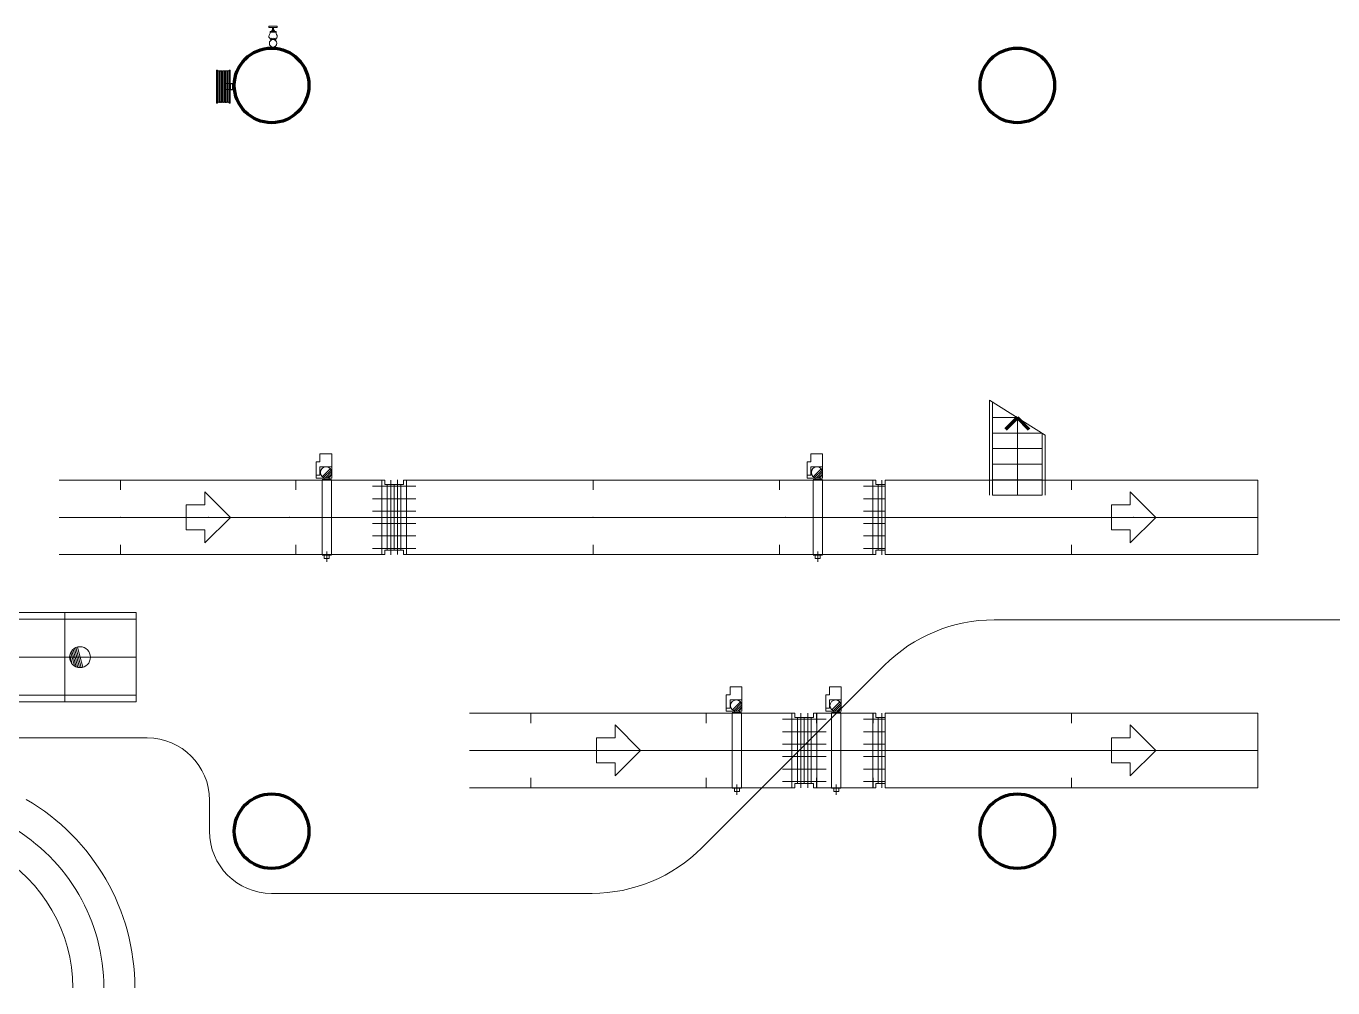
# Model space of a CAD drawing. Header units: metres. Extents: x 1807 to 3745, y 842 to 1968.
# Drawn here: x 3482.05 to 3503.08, y 1401.48 to 1416.95 of the extents above; entities that cross this region are included whole.
import ezdxf

# ---------------------------------------------------------------- set-up
doc = ezdxf.new("R2010")
doc.units = ezdxf.units.M
doc.header["$MEASUREMENT"] = 0
doc.linetypes.add('DGN1', pattern=[7.299439, 0, -7.299439])
doc.layers.add('Level 1', color=7, linetype='Continuous', lineweight=0)

msp = doc.modelspace()

# ---------------------------------------------------------------- linework, layer by layer
at = {"layer": 'Level 1', "color": 7, "linetype": 'Continuous', "lineweight": 0}
for p, q in [((3485.956, 1416.934), (3485.956, 1416.954)), ((3485.956, 1416.954), (3486.091, 1416.954)), ((3486.091, 1416.934), (3485.956, 1416.934)), ((3485.976, 1416.857), (3485.976, 1416.867)), ((3485.976, 1416.867), (3486.071, 1416.867)), ((3486.071, 1416.857), (3485.976, 1416.857)), ((3486.001, 1416.867), (3486.001, 1416.876)), ((3486.046, 1416.867), (3486.001, 1416.867)), ((3486.016, 1416.899), (3486.012, 1416.899)), ((3486.013, 1416.879), (3486.013, 1416.867)), ((3486.016, 1416.899), (3486.016, 1416.934)), ((3486.016, 1416.934), (3486.031, 1416.934)), ((3486.031, 1416.899), (3486.016, 1416.899)), ((3486.031, 1416.934), (3486.031, 1416.899)), ((3486.036, 1416.899), (3486.031, 1416.899)), ((3486.034, 1416.879), (3486.034, 1416.867)), ((3486.046, 1416.879), (3486.046, 1416.867)), ((3486.071, 1416.867), (3486.071, 1416.857)), ((3486.091, 1416.954), (3486.091, 1416.934)), ((3485.976, 1416.757), (3485.976, 1416.742)), ((3485.985, 1416.739), (3485.985, 1416.723)), ((3486.005, 1416.757), (3486.005, 1416.742)), ((3486.042, 1416.757), (3486.042, 1416.742)), ((3486.062, 1416.723), (3486.062, 1416.739)), ((3486.07, 1416.742), (3486.071, 1416.742)), ((3486.071, 1416.742), (3486.071, 1416.757)), ((3485.13, 1415.736), (3485.13, 1416.226)), ((3485.149, 1415.736), (3485.149, 1416.226)), ((3485.167, 1415.736), (3485.167, 1416.226)), ((3485.186, 1415.736), (3485.186, 1416.226)), ((3485.204, 1415.736), (3485.204, 1416.226)), ((3485.223, 1415.736), (3485.223, 1416.226)), ((3485.241, 1415.739), (3485.241, 1416.226)), ((3485.241, 1415.739), (3485.241, 1416.226)), ((3485.26, 1415.736), (3485.26, 1416.226)), ((3485.278, 1415.736), (3485.278, 1416.226)), ((3485.297, 1415.736), (3485.297, 1416.226)), ((3485.316, 1415.736), (3485.316, 1416.226)), ((3498, 1409.405), (3498, 1410.655)), ((3486.967, 1409.862), (3486.777, 1409.862)), ((3486.777, 1409.73), (3486.777, 1409.862)), ((3486.967, 1409.68), (3486.967, 1409.862)), ((3494.867, 1409.862), (3494.677, 1409.862)), ((3494.677, 1409.73), (3494.677, 1409.862)), ((3494.867, 1409.68), (3494.867, 1409.862)), ((3486.777, 1409.73), (3486.717, 1409.73)), ((3486.717, 1409.68), (3486.717, 1409.73)), ((3486.967, 1409.68), (3486.717, 1409.68)), ((3486.812, 1409.66), (3486.962, 1409.66)), ((3486.944, 1409.832), (3486.815, 1409.703)), ((3486.958, 1409.811), (3486.837, 1409.689)), ((3486.847, 1409.66), (3486.847, 1409.68)), ((3486.966, 1409.783), (3486.864, 1409.681)), ((3486.963, 1409.745), (3486.902, 1409.684)), ((3486.927, 1409.66), (3486.927, 1409.68)), ((3494.677, 1409.73), (3494.617, 1409.73)), ((3494.617, 1409.68), (3494.617, 1409.73)), ((3494.867, 1409.68), (3494.617, 1409.68)), ((3494.712, 1409.66), (3494.862, 1409.66)), ((3494.844, 1409.832), (3494.715, 1409.703)), ((3494.858, 1409.811), (3494.737, 1409.689)), ((3494.747, 1409.66), (3494.747, 1409.68)), ((3494.866, 1409.783), (3494.764, 1409.681)), ((3494.863, 1409.745), (3494.802, 1409.684)), ((3494.827, 1409.66), (3494.827, 1409.68)), ((3487.772, 1409.65), (3482.584, 1409.65)), ((3483.571, 1409.65), (3483.571, 1409.49)), ((3484.926, 1409.46), (3485.336, 1409.05)), ((3484.926, 1409.25), (3484.926, 1409.46)), ((3486.39, 1409.65), (3486.39, 1409.49)), ((3487.972, 1409.55), (3487.622, 1409.55)), ((3487.822, 1409.65), (3487.772, 1409.65)), ((3487.822, 1409.58), (3487.822, 1409.65)), ((3487.972, 1409.58), (3487.822, 1409.58)), ((3487.972, 1408.52), (3487.972, 1409.58)), ((3487.972, 1409.58), (3488.122, 1409.58)), ((3487.972, 1409.58), (3487.972, 1408.52)), ((3487.972, 1409.55), (3488.322, 1409.55)), ((3488.122, 1409.65), (3488.172, 1409.65)), ((3488.122, 1409.58), (3488.122, 1409.65)), ((3495.672, 1409.65), (3488.172, 1409.65)), ((3491.172, 1409.49), (3491.172, 1409.65)), ((3494.172, 1409.49), (3494.172, 1409.65)), ((3495.872, 1409.55), (3495.522, 1409.55)), ((3495.722, 1409.65), (3495.672, 1409.65)), ((3495.722, 1409.58), (3495.722, 1409.65)), ((3495.872, 1409.58), (3495.722, 1409.58)), ((3495.872, 1408.45), (3495.872, 1409.65)), ((3495.872, 1409.65), (3501.872, 1409.65)), ((3495.872, 1409.58), (3495.872, 1408.52)), ((3498.872, 1409.65), (3498.872, 1409.49)), ((3499.817, 1409.46), (3500.227, 1409.05)), ((3499.817, 1409.25), (3499.817, 1409.46)), ((3501.872, 1408.45), (3501.872, 1409.65)), ((3484.626, 1408.85), (3484.626, 1409.25)), ((3484.626, 1409.25), (3484.926, 1409.25)), ((3487.972, 1409.35), (3487.622, 1409.35)), ((3487.972, 1409.35), (3488.322, 1409.35)), ((3495.872, 1409.35), (3495.522, 1409.35)), ((3499.517, 1408.85), (3499.517, 1409.25)), ((3499.517, 1409.25), (3499.817, 1409.25)), ((3483.472, 1409.051), (3483.47, 1409.049)), ((3483.472, 1409.049), (3483.47, 1409.051)), ((3483.572, 1409.051), (3483.57, 1409.049)), ((3483.572, 1409.049), (3483.57, 1409.051)), ((3484.926, 1408.64), (3485.336, 1409.05)), ((3484.98, 1409.049), (3484.982, 1409.051)), ((3484.98, 1409.051), (3484.982, 1409.049)), ((3485.335, 1409.049), (3485.337, 1409.051)), ((3485.335, 1409.051), (3485.337, 1409.049)), ((3486.273, 1409.051), (3486.271, 1409.049)), ((3486.273, 1409.049), (3486.271, 1409.051)), ((3486.291, 1409.051), (3486.289, 1409.049)), ((3486.291, 1409.049), (3486.289, 1409.051)), ((3486.391, 1409.051), (3486.389, 1409.049)), ((3486.391, 1409.049), (3486.389, 1409.051)), ((3487.972, 1409.15), (3487.622, 1409.15)), ((3487.773, 1409.051), (3487.771, 1409.049)), ((3487.773, 1409.049), (3487.771, 1409.051)), ((3487.773, 1409.051), (3487.771, 1409.049)), ((3487.773, 1409.049), (3487.771, 1409.051)), ((3487.971, 1409.049), (3487.973, 1409.051)), ((3487.971, 1409.051), (3487.973, 1409.049)), ((3487.973, 1409.051), (3487.971, 1409.049)), ((3487.973, 1409.049), (3487.971, 1409.051)), ((3487.972, 1409.15), (3488.322, 1409.15)), ((3488.171, 1409.049), (3488.173, 1409.051)), ((3488.171, 1409.051), (3488.173, 1409.049)), ((3491.171, 1409.049), (3491.173, 1409.051)), ((3491.171, 1409.051), (3491.173, 1409.049)), ((3491.271, 1409.049), (3491.273, 1409.051)), ((3491.271, 1409.051), (3491.273, 1409.049)), ((3494.173, 1409.051), (3494.171, 1409.049)), ((3494.173, 1409.049), (3494.171, 1409.051)), ((3494.171, 1409.049), (3494.173, 1409.051)), ((3494.171, 1409.051), (3494.173, 1409.049)), ((3494.271, 1409.049), (3494.273, 1409.051)), ((3494.271, 1409.051), (3494.273, 1409.049)), ((3495.872, 1409.15), (3495.522, 1409.15)), ((3495.673, 1409.051), (3495.671, 1409.049)), ((3495.673, 1409.049), (3495.671, 1409.051)), ((3495.673, 1409.051), (3495.671, 1409.049)), ((3495.673, 1409.049), (3495.671, 1409.051)), ((3495.873, 1409.051), (3495.871, 1409.049)), ((3495.873, 1409.049), (3495.871, 1409.051)), ((3498.871, 1409.051), (3498.873, 1409.049)), ((3498.871, 1409.049), (3498.873, 1409.051)), ((3498.971, 1409.051), (3498.973, 1409.049)), ((3498.971, 1409.049), (3498.973, 1409.051)), ((3499.817, 1408.64), (3500.227, 1409.05)), ((3499.871, 1409.049), (3499.873, 1409.051)), ((3499.871, 1409.051), (3499.873, 1409.049)), ((3500.226, 1409.049), (3500.228, 1409.051)), ((3500.226, 1409.051), (3500.228, 1409.049)), ((3484.626, 1408.85), (3484.926, 1408.85)), ((3484.926, 1408.64), (3484.926, 1408.85)), ((3487.972, 1408.95), (3487.622, 1408.95)), ((3487.972, 1408.95), (3488.322, 1408.95)), ((3495.872, 1408.95), (3495.522, 1408.95)), ((3499.517, 1408.85), (3499.817, 1408.85)), ((3499.817, 1408.64), (3499.817, 1408.85)), ((3483.571, 1408.61), (3483.571, 1408.45)), ((3486.39, 1408.61), (3486.39, 1408.45)), ((3487.972, 1408.75), (3487.622, 1408.75)), ((3487.972, 1408.75), (3488.322, 1408.75)), ((3491.172, 1408.45), (3491.172, 1408.61)), ((3494.172, 1408.45), (3494.172, 1408.61)), ((3495.872, 1408.75), (3495.522, 1408.75)), ((3498.872, 1408.61), (3498.872, 1408.45)), ((3487.772, 1408.45), (3482.584, 1408.45)), ((3486.812, 1408.44), (3486.962, 1408.44)), ((3486.847, 1408.39), (3486.847, 1408.44)), ((3486.847, 1408.39), (3486.927, 1408.39)), ((3486.927, 1408.39), (3486.927, 1408.44)), ((3487.972, 1408.55), (3487.622, 1408.55)), ((3487.822, 1408.45), (3487.772, 1408.45)), ((3487.972, 1408.52), (3487.822, 1408.52)), ((3487.822, 1408.52), (3487.822, 1408.45)), ((3487.972, 1408.55), (3488.322, 1408.55)), ((3487.972, 1408.52), (3488.122, 1408.52)), ((3488.122, 1408.52), (3488.122, 1408.45)), ((3488.122, 1408.45), (3488.172, 1408.45)), ((3495.672, 1408.45), (3488.172, 1408.45)), ((3494.712, 1408.44), (3494.862, 1408.44)), ((3494.747, 1408.39), (3494.747, 1408.44)), ((3494.747, 1408.39), (3494.827, 1408.39)), ((3494.827, 1408.39), (3494.827, 1408.44)), ((3495.872, 1408.55), (3495.522, 1408.55)), ((3495.722, 1408.45), (3495.672, 1408.45)), ((3495.872, 1408.52), (3495.722, 1408.52)), ((3495.722, 1408.52), (3495.722, 1408.45)), ((3495.872, 1408.45), (3501.872, 1408.45)), ((3483.821, 1407.52), (3477.037, 1407.52)), ((3483.821, 1407.41), (3477.228, 1407.41)), ((3482.671, 1406.08), (3482.671, 1407.52)), ((3483.821, 1406.08), (3483.821, 1407.52)), ((3509.7, 1407.4), (3497.627, 1407.4)), ((3482.806, 1406.926), (3482.884, 1406.635)), ((3482.827, 1406.942), (3482.91, 1406.632)), ((3482.85, 1406.954), (3482.936, 1406.633)), ((3482.874, 1406.962), (3482.961, 1406.638)), ((3482.753, 1406.834), (3482.792, 1406.688)), ((3482.767, 1406.876), (3482.826, 1406.659)), ((3482.786, 1406.904), (3482.856, 1406.644)), ((3495.859, 1406.668), (3492.924, 1403.732)), ((3483.821, 1406.19), (3479.341, 1406.19)), ((3483.821, 1406.08), (3479.531, 1406.08)), ((3493.567, 1406.112), (3493.377, 1406.112)), ((3493.377, 1405.98), (3493.377, 1406.112)), ((3493.544, 1406.082), (3493.415, 1405.953)), ((3493.567, 1405.93), (3493.567, 1406.112)), ((3495.167, 1406.112), (3494.977, 1406.112)), ((3494.977, 1405.98), (3494.977, 1406.112)), ((3495.144, 1406.082), (3495.015, 1405.953)), ((3495.167, 1405.93), (3495.167, 1406.112)), ((3494.372, 1405.9), (3489.184, 1405.9)), ((3490.171, 1405.9), (3490.171, 1405.74)), ((3492.99, 1405.9), (3492.99, 1405.74)), ((3493.377, 1405.98), (3493.317, 1405.98)), ((3493.317, 1405.93), (3493.317, 1405.98)), ((3493.567, 1405.93), (3493.317, 1405.93)), ((3493.412, 1405.91), (3493.562, 1405.91)), ((3493.558, 1406.061), (3493.437, 1405.939)), ((3493.447, 1405.91), (3493.447, 1405.93)), ((3493.566, 1406.033), (3493.464, 1405.931)), ((3493.563, 1405.995), (3493.502, 1405.934)), ((3493.527, 1405.91), (3493.527, 1405.93)), ((3494.422, 1405.9), (3494.372, 1405.9)), ((3494.422, 1405.83), (3494.422, 1405.9)), ((3494.722, 1405.9), (3494.772, 1405.9)), ((3494.722, 1405.83), (3494.722, 1405.9)), ((3494.766, 1405.9), (3495.678, 1405.9)), ((3494.766, 1405.9), (3494.766, 1405.74)), ((3494.977, 1405.98), (3494.917, 1405.98)), ((3494.917, 1405.93), (3494.917, 1405.98)), ((3495.167, 1405.93), (3494.917, 1405.93)), ((3495.012, 1405.91), (3495.162, 1405.91)), ((3495.158, 1406.061), (3495.037, 1405.939)), ((3495.047, 1405.91), (3495.047, 1405.93)), ((3495.166, 1406.033), (3495.064, 1405.931)), ((3495.163, 1405.995), (3495.102, 1405.934)), ((3495.127, 1405.91), (3495.127, 1405.93)), ((3495.722, 1405.9), (3495.672, 1405.9)), ((3495.678, 1405.9), (3495.678, 1405.74)), ((3495.722, 1405.83), (3495.722, 1405.9)), ((3495.872, 1404.7), (3495.872, 1405.9)), ((3495.872, 1405.9), (3501.872, 1405.9)), ((3498.872, 1405.9), (3498.872, 1405.74)), ((3501.872, 1404.7), (3501.872, 1405.9)), ((3491.526, 1405.71), (3491.936, 1405.3)), ((3491.526, 1405.5), (3491.526, 1405.71)), ((3494.572, 1405.8), (3494.222, 1405.8)), ((3494.572, 1405.83), (3494.422, 1405.83)), ((3494.572, 1405.83), (3494.572, 1404.77)), ((3494.572, 1404.77), (3494.572, 1405.83)), ((3494.572, 1405.83), (3494.722, 1405.83)), ((3494.572, 1405.8), (3494.922, 1405.8)), ((3495.872, 1405.8), (3495.522, 1405.8)), ((3495.872, 1405.83), (3495.722, 1405.83)), ((3495.872, 1405.83), (3495.872, 1404.77)), ((3499.817, 1405.71), (3500.227, 1405.3)), ((3499.817, 1405.5), (3499.817, 1405.71)), ((3484, 1405.5), (3476, 1405.5)), ((3491.226, 1405.1), (3491.226, 1405.5)), ((3491.226, 1405.5), (3491.526, 1405.5)), ((3494.572, 1405.6), (3494.222, 1405.6)), ((3494.572, 1405.6), (3494.922, 1405.6)), ((3495.872, 1405.6), (3495.522, 1405.6)), ((3499.517, 1405.1), (3499.517, 1405.5)), ((3499.517, 1405.5), (3499.817, 1405.5)), ((3490.072, 1405.301), (3490.07, 1405.299)), ((3490.072, 1405.299), (3490.07, 1405.301)), ((3490.172, 1405.301), (3490.17, 1405.299)), ((3490.172, 1405.299), (3490.17, 1405.301)), ((3491.526, 1404.89), (3491.936, 1405.3)), ((3491.58, 1405.299), (3491.582, 1405.301)), ((3491.58, 1405.301), (3491.582, 1405.299)), ((3491.935, 1405.299), (3491.937, 1405.301)), ((3491.935, 1405.301), (3491.937, 1405.299)), ((3492.873, 1405.301), (3492.871, 1405.299)), ((3492.873, 1405.299), (3492.871, 1405.301)), ((3492.891, 1405.301), (3492.889, 1405.299)), ((3492.891, 1405.299), (3492.889, 1405.301)), ((3492.991, 1405.301), (3492.989, 1405.299)), ((3492.991, 1405.299), (3492.989, 1405.301)), ((3494.572, 1405.4), (3494.222, 1405.4)), ((3494.373, 1405.301), (3494.371, 1405.299)), ((3494.373, 1405.299), (3494.371, 1405.301)), ((3494.373, 1405.301), (3494.371, 1405.299)), ((3494.373, 1405.299), (3494.371, 1405.301)), ((3494.573, 1405.301), (3494.571, 1405.299)), ((3494.573, 1405.299), (3494.571, 1405.301)), ((3494.571, 1405.299), (3494.573, 1405.301)), ((3494.571, 1405.301), (3494.573, 1405.299)), ((3494.573, 1405.301), (3494.571, 1405.299)), ((3494.573, 1405.299), (3494.571, 1405.301)), ((3494.572, 1405.4), (3494.922, 1405.4)), ((3494.771, 1405.299), (3494.773, 1405.301)), ((3494.771, 1405.301), (3494.773, 1405.299)), ((3495.872, 1405.4), (3495.522, 1405.4)), ((3495.673, 1405.301), (3495.671, 1405.299)), ((3495.673, 1405.299), (3495.671, 1405.301)), ((3495.873, 1405.301), (3495.871, 1405.299)), ((3495.873, 1405.299), (3495.871, 1405.301)), ((3495.873, 1405.301), (3495.871, 1405.299)), ((3495.873, 1405.299), (3495.871, 1405.301)), ((3498.871, 1405.301), (3498.873, 1405.299)), ((3498.871, 1405.299), (3498.873, 1405.301)), ((3498.971, 1405.301), (3498.973, 1405.299)), ((3498.971, 1405.299), (3498.973, 1405.301)), ((3499.817, 1404.89), (3500.227, 1405.3)), ((3499.871, 1405.299), (3499.873, 1405.301)), ((3499.871, 1405.301), (3499.873, 1405.299)), ((3500.226, 1405.299), (3500.228, 1405.301)), ((3500.226, 1405.301), (3500.228, 1405.299)), ((3491.226, 1405.1), (3491.526, 1405.1)), ((3491.526, 1404.89), (3491.526, 1405.1)), ((3494.572, 1405.2), (3494.222, 1405.2)), ((3494.572, 1405.2), (3494.922, 1405.2)), ((3495.872, 1405.2), (3495.522, 1405.2)), ((3499.517, 1405.1), (3499.817, 1405.1)), ((3499.817, 1404.89), (3499.817, 1405.1)), ((3490.171, 1404.86), (3490.171, 1404.7)), ((3492.99, 1404.86), (3492.99, 1404.7)), ((3494.572, 1405), (3494.222, 1405)), ((3494.572, 1405), (3494.922, 1405)), ((3494.766, 1404.86), (3494.766, 1404.7)), ((3495.872, 1405), (3495.522, 1405)), ((3495.678, 1404.86), (3495.678, 1404.7)), ((3498.872, 1404.86), (3498.872, 1404.7)), ((3494.372, 1404.7), (3489.184, 1404.7)), ((3493.412, 1404.69), (3493.562, 1404.69)), ((3493.447, 1404.64), (3493.447, 1404.69)), ((3493.447, 1404.64), (3493.527, 1404.64)), ((3493.527, 1404.64), (3493.527, 1404.69)), ((3494.572, 1404.8), (3494.222, 1404.8)), ((3494.422, 1404.7), (3494.372, 1404.7)), ((3494.572, 1404.77), (3494.422, 1404.77)), ((3494.422, 1404.77), (3494.422, 1404.7)), ((3494.572, 1404.8), (3494.922, 1404.8)), ((3494.572, 1404.77), (3494.722, 1404.77)), ((3494.722, 1404.77), (3494.722, 1404.7)), ((3494.722, 1404.7), (3494.772, 1404.7)), ((3494.766, 1404.7), (3495.678, 1404.7)), ((3495.012, 1404.69), (3495.162, 1404.69)), ((3495.047, 1404.64), (3495.047, 1404.69)), ((3495.047, 1404.64), (3495.127, 1404.64)), ((3495.127, 1404.64), (3495.127, 1404.69)), ((3495.872, 1404.8), (3495.522, 1404.8)), ((3495.722, 1404.7), (3495.672, 1404.7)), ((3495.872, 1404.77), (3495.722, 1404.77)), ((3495.722, 1404.77), (3495.722, 1404.7)), ((3495.872, 1404.7), (3501.872, 1404.7)), ((3485, 1404), (3485, 1404.5)), ((3491.156, 1403), (3486, 1403))]:
    msp.add_line(p, q, dxfattribs=at)
at = {"layer": 'Level 1', "color": 7, "linetype": 'Continuous', "lineweight": 13}
for p, q in [((3485.114, 1415.716), (3485.114, 1416.246)), ((3485.114, 1416.246), (3485.129, 1416.246)), ((3485.129, 1416.246), (3485.129, 1415.716)), ((3485.319, 1415.716), (3485.319, 1416.246)), ((3485.319, 1416.246), (3485.333, 1416.246)), ((3485.333, 1416.246), (3485.333, 1415.716)), ((3485.129, 1415.716), (3485.114, 1415.716)), ((3485.333, 1415.716), (3485.319, 1415.716)), ((3498.45, 1410.373), (3497.55, 1410.936)), ((3497.55, 1409.405), (3497.55, 1410.936)), ((3497.6, 1410.905), (3497.6, 1409.405)), ((3497.6, 1410.655), (3498, 1410.655)), ((3497.6, 1410.405), (3498.4, 1410.405)), ((3498.4, 1409.405), (3498.4, 1410.405)), ((3498.45, 1410.373), (3498.45, 1409.405)), ((3497.6, 1410.155), (3498.4, 1410.155)), ((3497.6, 1409.905), (3498.4, 1409.905)), ((3497.6, 1409.655), (3498.4, 1409.655)), ((3497.6, 1409.405), (3498.4, 1409.405))]:
    msp.add_line(p, q, dxfattribs=at)
at = {"layer": 'Level 1', "color": 7, "linetype": 'DGN1', "lineweight": 0}
for p, q in [((3485.339, 1416.029), (3485.132, 1416.029)), ((3485.339, 1415.933), (3485.132, 1415.933))]:
    msp.add_line(p, q, dxfattribs=at)
at = {"layer": 'Level 1', "color": 7, "linetype": 'Continuous', "lineweight": 30}
for p, q in [((3485.34, 1415.93), (3485.34, 1416.032)), ((3485.34, 1416.032), (3485.369, 1416.032)), ((3485.369, 1416.032), (3485.369, 1415.93)), ((3485.369, 1415.93), (3485.34, 1415.93))]:
    msp.add_line(p, q, dxfattribs=at)
at = {"layer": 'Level 1', "color": 7, "linetype": 'Continuous', "lineweight": 70}
for p, q in [((3498, 1410.655), (3497.811, 1410.465)), ((3498.189, 1410.465), (3498, 1410.655))]:
    msp.add_line(p, q, dxfattribs=at)
at = {"layer": 'Level 1', "color": 7, "linetype": 'Continuous', "lineweight": 0, "ltscale": 4}
for p, q in [((3486.777, 1410.074), (3486.967, 1410.074)), ((3486.777, 1409.942), (3486.777, 1410.074)), ((3486.967, 1410.074), (3486.967, 1409.862)), ((3494.677, 1410.074), (3494.867, 1410.074)), ((3494.677, 1409.942), (3494.677, 1410.074)), ((3494.867, 1410.074), (3494.867, 1409.862)), ((3486.717, 1409.942), (3486.717, 1409.73)), ((3486.777, 1409.942), (3486.717, 1409.942)), ((3494.617, 1409.942), (3494.617, 1409.73)), ((3494.677, 1409.942), (3494.617, 1409.942)), ((3488.027, 1408.45), (3488.027, 1409.651)), ((3486.812, 1408.45), (3486.812, 1409.65)), ((3486.962, 1408.45), (3486.962, 1409.65)), ((3487.772, 1409.65), (3487.772, 1408.45)), ((3487.862, 1409.58), (3487.862, 1408.52)), ((3487.917, 1409.65), (3487.917, 1408.449)), ((3488.082, 1408.52), (3488.082, 1409.58)), ((3488.172, 1408.45), (3488.172, 1409.65)), ((3494.712, 1408.45), (3494.712, 1409.65)), ((3494.862, 1408.45), (3494.862, 1409.65)), ((3495.672, 1409.65), (3495.672, 1408.45)), ((3495.762, 1409.58), (3495.762, 1408.52)), ((3495.817, 1409.65), (3495.817, 1408.449)), ((3482.584, 1409.05), (3501.872, 1409.05)), ((3486.887, 1408.5), (3486.887, 1408.336)), ((3494.787, 1408.5), (3494.787, 1408.336)), ((3483.821, 1406.8), (3477.084, 1406.8)), ((3493.377, 1406.324), (3493.567, 1406.324)), ((3493.377, 1406.192), (3493.377, 1406.324)), ((3493.567, 1406.324), (3493.567, 1406.112)), ((3494.977, 1406.324), (3495.167, 1406.324)), ((3494.977, 1406.192), (3494.977, 1406.324)), ((3495.167, 1406.324), (3495.167, 1406.112)), ((3493.317, 1406.192), (3493.317, 1405.98)), ((3493.377, 1406.192), (3493.317, 1406.192)), ((3494.917, 1405.98), (3494.917, 1406.192)), ((3494.977, 1406.192), (3494.917, 1406.192)), ((3493.412, 1404.7), (3493.412, 1405.9)), ((3493.562, 1404.7), (3493.562, 1405.9)), ((3494.372, 1405.9), (3494.372, 1404.7)), ((3494.517, 1405.9), (3494.517, 1404.699)), ((3494.627, 1404.7), (3494.627, 1405.901)), ((3494.772, 1404.7), (3494.772, 1405.9)), ((3495.012, 1404.7), (3495.012, 1405.9)), ((3495.162, 1404.7), (3495.162, 1405.9)), ((3495.672, 1405.9), (3495.672, 1404.7)), ((3495.817, 1405.9), (3495.817, 1404.699)), ((3494.462, 1405.83), (3494.462, 1404.77)), ((3494.682, 1404.77), (3494.682, 1405.83)), ((3495.762, 1405.83), (3495.762, 1404.77)), ((3489.184, 1405.3), (3501.872, 1405.3)), ((3493.487, 1404.75), (3493.487, 1404.586)), ((3495.087, 1404.75), (3495.087, 1404.586))]:
    msp.add_line(p, q, dxfattribs=at)
at = {"layer": 'Level 1', "color": 7, "linetype": 'Continuous', "lineweight": 70}
for centre in [(3486, 1416), (3498, 1416), (3486, 1404), (3498, 1404)]:
    msp.add_circle(centre, 0.6, dxfattribs=at)
at = {"layer": 'Level 1', "color": 7, "linetype": 'Continuous', "lineweight": 13}
msp.add_circle((3486.024, 1416.677), 0.06, dxfattribs=at)
at = {"layer": 'Level 1', "color": 7, "linetype": 'Continuous', "lineweight": 0}
for centre, radius in [((3486.876, 1409.771), 0.091), ((3494.776, 1409.771), 0.091), ((3482.917, 1406.8), 0.168), ((3493.476, 1406.021), 0.091), ((3495.076, 1406.021), 0.091)]:
    msp.add_circle(centre, radius, dxfattribs=at)
for centre, radius, start, end in [((3485.99, 1416.788), 0.0339, 151.1573, 246.7573), ((3485.897, 1416.853), 0.0799, 322.5986, 2.7841), ((3486.007, 1416.877), 0.00618, 13.8756, 193.8756), ((3485.992, 1416.898), 0.0205, 309.866, 0.7387), ((3486.024, 1416.871), 0.0127, 34.4192, 145.5808), ((3486.04, 1416.877), 0.00618, 13.8756, 166.1244), ((3486.056, 1416.898), 0.0205, 179.2613, 230.134), ((3486.151, 1416.853), 0.0799, 177.2159, 217.4014), ((3486.058, 1416.788), 0.0339, 293.2427, 28.8427), ((3485.991, 1416.719), 0.04, 68.767, 111.233), ((3485.991, 1416.779), 0.04, 248.767, 291.233), ((3486.024, 1416.689), 0.0701, 74.7036, 105.2964), ((3486.024, 1416.809), 0.0701, 254.7036, 285.2964), ((3486.057, 1416.719), 0.04, 68.767, 111.233), ((3486.057, 1416.779), 0.04, 248.767, 291.233), ((3497.627, 1404.9), 2.5, 90, 134.9998), ((3484, 1404.5), 1, 0, 90), ((3480.3, 1401.479), 3.5, 0, 60), ((3486, 1404), 1, 180, 270), ((3480.3, 1401.479), 2.5, 0, 60), ((3491.156, 1405.5), 2.5, 270, 315.0002)]:
    msp.add_arc(centre, radius, start, end, dxfattribs=at)
at = {"layer": 'Level 1', "color": 7, "linetype": 'Continuous', "lineweight": 0, "ltscale": 4}
msp.add_arc((3480.3, 1401.479), 3, 0, 60, dxfattribs=at)
at = {"layer": 'Level 1', "color": 7, "linetype": 'Continuous', "lineweight": 0, "extrusion": (0, 0, -1)}
for centre, major_axis, ratio in [((3485.139, 1416.219), (0, -0.017), 0.578813), ((3485.158, 1416.219), (0, -0.017), 0.578813), ((3485.176, 1416.219), (0, -0.017), 0.578813), ((3485.195, 1416.219), (0, -0.017), 0.578813), ((3485.213, 1416.219), (0, -0.017), 0.578813), ((3485.232, 1416.219), (0, -0.017), 0.578813), ((3485.251, 1415.743), (0, 0.017), 0.578812), ((3485.269, 1415.743), (0, 0.017), 0.578812), ((3485.288, 1415.743), (0, 0.017), 0.578812), ((3485.306, 1415.743), (0, 0.017), 0.578812)]:
    msp.add_ellipse(centre, major_axis=major_axis, ratio=ratio, start_param=1.981756, end_param=4.478097, dxfattribs=at)
at = {"layer": 'Level 1', "color": 7, "linetype": 'Continuous', "lineweight": 0}
for centre, major_axis, ratio in [((3485.251, 1416.219), (0, 0.017), 0.578813), ((3485.269, 1416.219), (0, 0.017), 0.578813), ((3485.288, 1416.219), (0, 0.017), 0.578813), ((3485.306, 1416.219), (0, 0.017), 0.578813), ((3485.139, 1415.743), (0, -0.017), 0.578812), ((3485.158, 1415.743), (0, -0.017), 0.578812), ((3485.176, 1415.743), (0, -0.017), 0.578812), ((3485.195, 1415.743), (0, -0.017), 0.578812), ((3485.213, 1415.743), (0, -0.017), 0.578812), ((3485.232, 1415.743), (0, -0.017), 0.578812)]:
    msp.add_ellipse(centre, major_axis=major_axis, ratio=ratio, start_param=5.123349, end_param=7.619689, dxfattribs=at)

doc.saveas('drawing.dxf')
